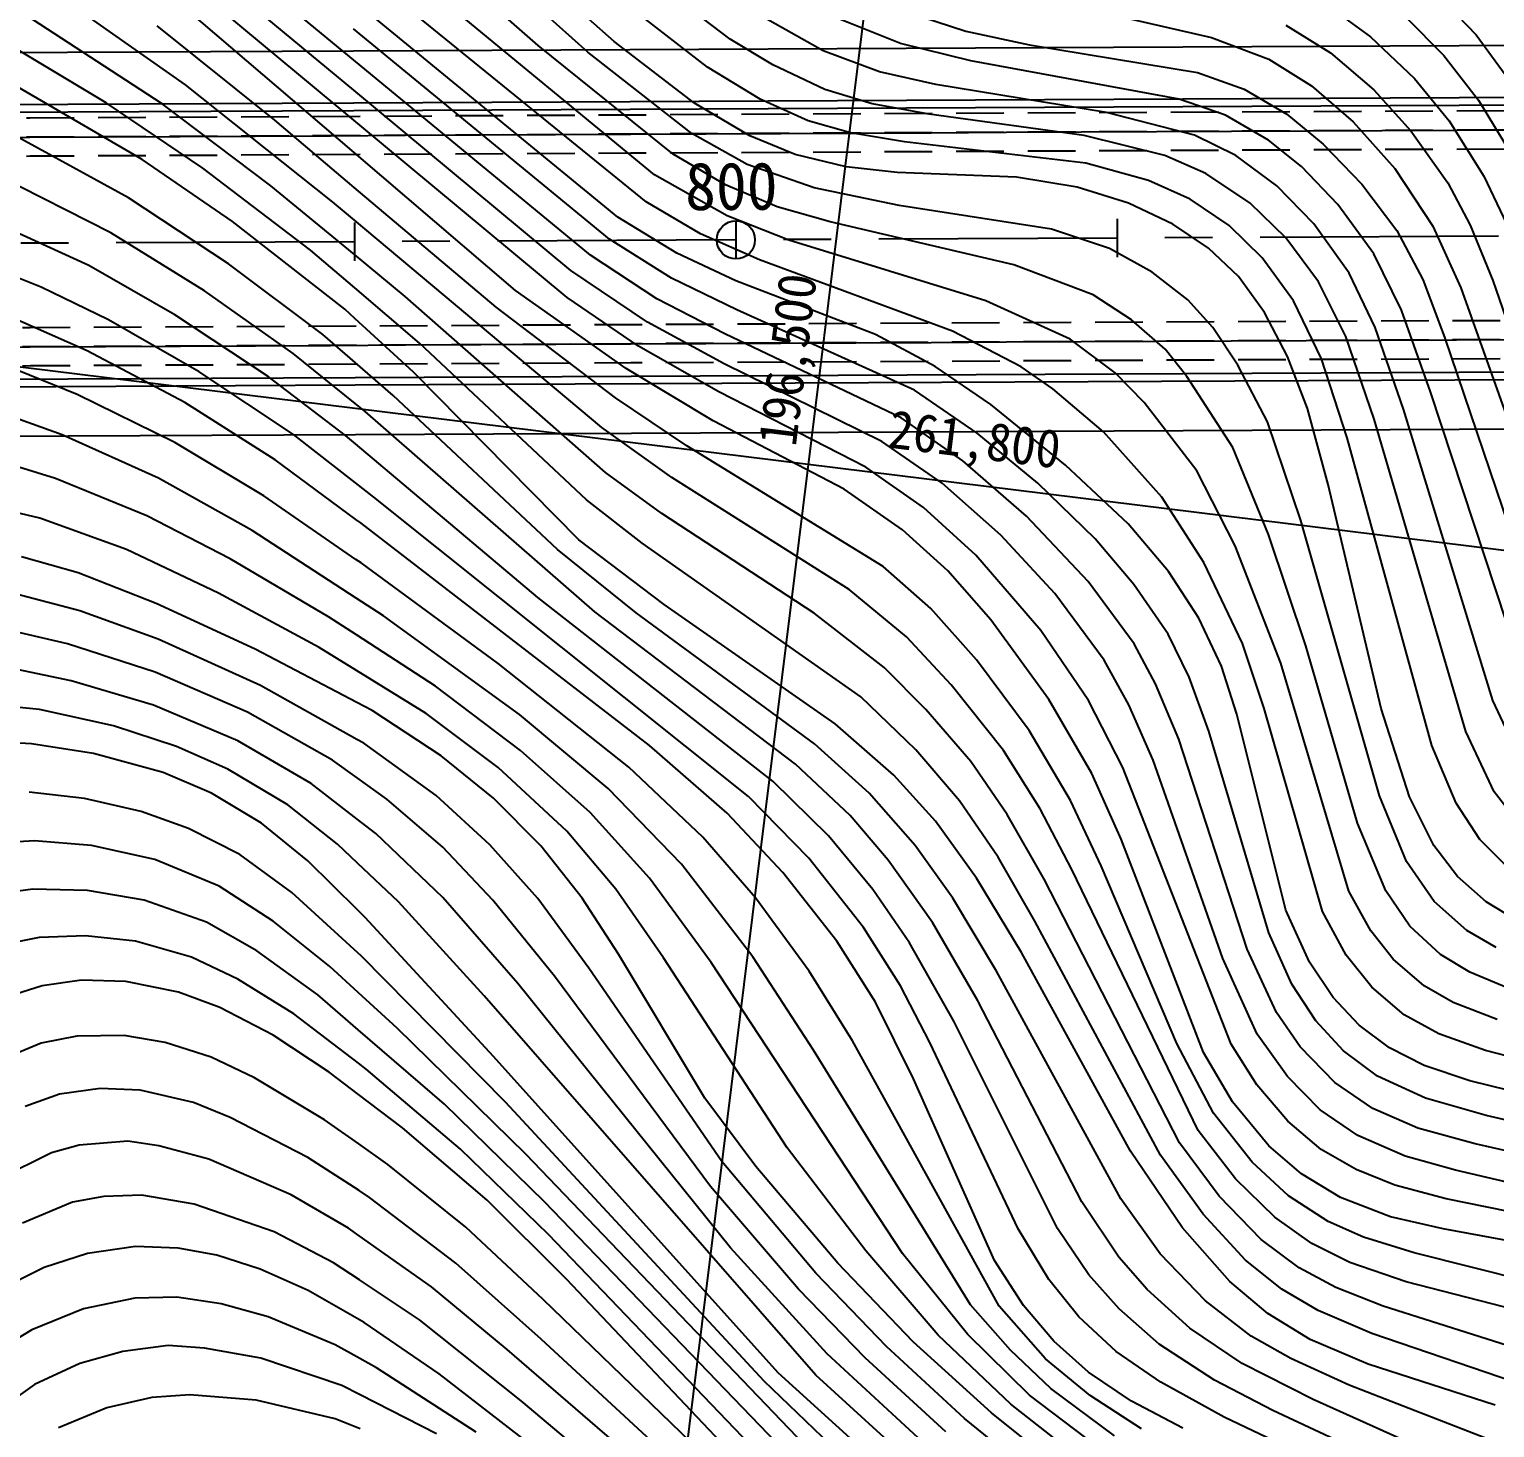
# Model space of a CAD drawing. Header units: millimetres. Extents: x 8678 to 9474, y 1103 to 1809.
# Drawn here: x 8827.5 to 8904.4, y 1412.1 to 1485.4 of the extents above; entities that cross this region are included whole.
import ezdxf
from ezdxf.enums import TextEntityAlignment as Align
from ezdxf.xclip import XClip

# ---------------------------------------------------------------- set-up
doc = ezdxf.new("R2010")
doc.units = ezdxf.units.MM
doc.header["$LTSCALE"] = 10
doc.header["$MEASUREMENT"] = 0
doc.header["$XCLIPFRAME"] = 2
doc.linetypes.add('CENTER', pattern=[2, 1.25, -0.25, 0.25, -0.25])
doc.linetypes.add('HIDDEN', pattern=[0.375, 0.25, -0.125])
doc.layers.add('TZ-BASE', color=253, linetype='Continuous')
doc.layers.add('TZ-CABL', color=4, linetype='Continuous')
doc.styles.add('HANA', font='GulimChe.ttf')
doc.linetypes.add('ZIGZAG', pattern='A,0.0001,-0.2,[131,ltypeshp.shx,S=0.2,R=0,X=-0.2,Y=0],-0.4,[131,ltypeshp.shx,S=0.2,R=180,X=0.2,Y=0],-0.2', length=0.8001)

# ---------------------------------------------------------------- blocks, each defined once
blk = doc.blocks.new('JD-CGHF56FJ')
at = {"layer": 'TZ-BASE'}
for p, q in [((82.983, -179.739), (126.91, 175.612)), ((92.235, 10.333, 241), (79.898, 21.349, 241)), ((93.615, 10.88, 240), (82.351, 20.91, 240)), ((89.625, 10.67, 242), (79.908, 19.233, 242)), ((79.953, 9.925, 247), (71.377, 16.997, 247)), ((79.961, 8.324, 248), (71.087, 15.687, 248)), ((71.14, 8.608, 252), (62.955, 14.362, 252)), ((95.727, 3.897, 243), (83.626, 13.863, 243)), ((99.709, 11.005, 238), (95.625, 14.119, 238)), ((69.913, 7.609, 253), (60.601, 13.674, 253)), ((79.968, 6.764, 249), (72.015, 13.377, 249)), ((115.718, 13.227, 234), (124.947, 11.099, 234)), ((136.62, 13.529, 230), (138.812, 11.228, 230)), ((79.977, 5.07, 250), (71.117, 12.64, 250)), ((93.817, 1.665, 245), (79.938, 13.06, 245)), ((95.294, 2.467, 244), (82.679, 12.725, 244)), ((98.505, 9.538, 239), (94.178, 12.896, 239)), ((109.007, 12.428, 235), (112.053, 11.432, 235)), ((131.163, 12.676, 232), (133.285, 11.134, 232)), ((66.976, 7.666, 254), (60.544, 11.532, 254)), ((75.82, 6.75, 251), (69.657, 11.709, 251)), ((93.38, 0.515, 246), (79.945, 11.551, 246)), ((104.582, 10.401, 237), (101.226, 12.282, 237)), ((108.629, 10.776, 236), (105.4, 12.067, 236)), ((128.833, 11.749, 233), (131.178, 10.294, 233)), ((135.132, 12.154, 231), (137.123, 10.15, 231)), ((315.441, 11.517), (79.951, 10.385)), ((315.441, 11.517), (79.951, 10.385)), ((97.831, 7.657, 240), (93.615, 10.88, 240)), ((101.944, 9.655, 238), (99.709, 11.005, 238)), ((112.313, 9.866, 236), (108.629, 10.776, 236)), ((112.053, 11.432, 235), (115.393, 10.701, 235)), ((124.947, 11.099, 234), (127.949, 9.951, 234)), ((133.285, 11.134, 232), (135.593, 8.943, 232)), ((138.812, 11.228, 230), (140.478, 8.962, 230)), ((79.951, 10.385), (-0.048, 10)), ((79.951, 10.385), (-0.048, 10)), ((96.71, 4.979, 242), (89.625, 10.67, 242)), ((97.698, 6.063, 241), (92.235, 10.333, 241)), ((107.528, 9.299, 237), (104.582, 10.401, 237)), ((115.393, 10.701, 235), (124.202, 9.255, 235)), ((131.178, 10.294, 233), (133.462, 8.341, 233)), ((137.123, 10.15, 231), (138.94, 7.809, 231)), ((92.373, -0.315, 247), (79.953, 9.925, 247)), ((101.276, 7.867, 239), (98.505, 9.538, 239)), ((104.667, 8.372, 238), (101.944, 9.655, 238)), ((110.481, 8.626, 237), (107.528, 9.299, 237)), ((123.248, 7.865, 236), (112.313, 9.866, 236)), ((124.202, 9.255, 235), (126.656, 8.393, 235)), ((127.949, 9.951, 234), (130.187, 8.566, 234)), ((68.865, 4.691, 255), (62.005, 8.705, 255)), ((78.854, 2.467, 252), (71.14, 8.608, 252)), ((79.964, 7.669), (298.412, 8.719)), ((119.435, 7.156, 237), (110.481, 8.626, 237)), ((130.187, 8.566, 234), (132.368, 6.674, 234)), ((135.593, 8.943, 232), (137.399, 6.717, 232)), ((91.342, -1.119, 248), (79.961, 8.324, 248)), ((79.966, 7.269), (298.414, 8.319)), ((103.785, 6.728, 239), (101.276, 7.867, 239)), ((107.151, 7.608, 238), (104.667, 8.372, 238)), ((125.676, 7.026, 236), (123.248, 7.865, 236)), ((126.656, 8.393, 235), (128.898, 7.076, 235)), ((133.462, 8.341, 233), (135.4, 6.204, 233)), ((138.94, 7.809, 231), (140.514, 5.226, 231)), ((-0.035, 7.285), (79.964, 7.669)), ((-0.033, 6.885), (79.966, 7.269)), ((72.046, 4.238, 254), (66.976, 7.666, 254)), ((75.622, 3.309, 253), (69.913, 7.609, 253)), ((100.734, 5.938, 240), (97.831, 7.657, 240)), ((110.141, 7.076, 238), (107.151, 7.608, 238)), ((118.259, 5.957, 238), (110.141, 7.076, 238)), ((124.047, 5.979, 237), (119.435, 7.156, 237)), ((127.934, 5.716, 236), (125.676, 7.026, 236)), ((128.898, 7.076, 235), (130.799, 5.503, 235)), ((79.985, 3.234, 251), (75.82, 6.75, 251)), ((91.16, -2.541, 249), (79.968, 6.764, 249)), ((106.005, 6.09, 239), (103.785, 6.728, 239)), ((132.368, 6.674, 234), (134.557, 4.215, 234)), ((135.4, 6.204, 233), (137.328, 3.467, 233)), ((137.399, 6.717, 232), (139.231, 3.813, 232)), ((68.156, 2.679, 256), (62.154, 5.976, 256)), ((100.593, 4.439, 241), (97.698, 6.063, 241)), ((103.114, 4.965, 240), (100.734, 5.938, 240)), ((108.85, 5.621, 239), (106.005, 6.09, 239)), ((118.35, 4.498, 239), (108.85, 5.621, 239)), ((122.493, 4.904, 238), (118.259, 5.957, 238)), ((126.214, 4.904, 237), (124.047, 5.979, 237)), ((129.657, 4.321, 236), (127.934, 5.716, 236)), ((130.799, 5.503, 235), (132.824, 3.404, 235)), ((73.61, 1.445, 255), (68.865, 4.691, 255)), ((88.448, -2.17, 250), (79.977, 5.07, 250)), ((99.462, 3.365, 242), (96.71, 4.979, 242)), ((105.791, 4.314, 240), (103.114, 4.965, 240)), ((124.65, 3.97, 238), (122.493, 4.904, 238)), ((128.361, 3.323, 237), (126.214, 4.904, 237)), ((67.223, 0.847, 257), (61.274, 3.85, 257)), ((77.688, -0.066, 254), (72.046, 4.238, 254)), ((99.538, 1.742, 243), (95.727, 3.897, 243)), ((104.107, 3.201, 241), (100.593, 4.439, 241)), ((108.464, 4.013, 240), (105.791, 4.314, 240)), ((114.711, 3.763, 240), (108.464, 4.013, 240)), ((121.631, 3.59, 239), (118.35, 4.498, 239)), ((126.971, 2.401, 238), (124.65, 3.97, 238)), ((131.575, 2.333, 236), (129.657, 4.321, 236)), ((134.557, 4.215, 234), (136.556, 1.201, 234)), ((80.002, -0.295, 253), (75.622, 3.309, 253)), ((87.438, -3.056, 251), (79.985, 3.234, 251)), ((102.169, 2.219, 242), (99.462, 3.365, 242)), ((108.571, 2.284, 241), (104.107, 3.201, 241)), ((117.892, 3.239, 240), (114.711, 3.763, 240)), ((120.583, 2.405, 240), (117.892, 3.239, 240)), ((123.817, 2.61, 239), (121.631, 3.59, 239)), ((130.313, 1.327, 237), (128.361, 3.323, 237)), ((132.824, 3.404, 235), (134.663, 0.976, 235)), ((137.328, 3.467, 233), (138.512, 1.255, 233)), ((139.231, 3.813, 232), (140.582, 0.946, 232)), ((73.398, -0.779, 256), (68.156, 2.679, 256)), ((79.994, 1.512, 252), (78.854, 2.467, 252)), ((98.148, 0.794, 244), (95.294, 2.467, 244)), ((122.914, 1.312, 240), (120.583, 2.405, 240)), ((125.868, 1.226, 239), (123.817, 2.61, 239)), ((128.837, 0.583, 238), (126.971, 2.401, 238)), ((133.446, -0.244, 236), (131.575, 2.333, 236)), ((-0.007, 1.54), (80.041, -8.355)), ((66.064, -0.866, 258), (60.674, 1.604, 258)), ((96.909, -0.224, 245), (93.817, 1.665, 245)), ((102.776, 0.472, 243), (99.538, 1.742, 243)), ((104.938, 1.425, 242), (102.169, 2.219, 242)), ((116.551, 1.045, 241), (108.571, 2.284, 241)), ((119.994, 1.577), (120.003, -0.423)), ((72.129, -2.189, 257), (67.223, 0.847, 257)), ((79.488, -3.153, 255), (73.61, 1.445, 255)), ((92.972, -9.356, 252), (79.994, 1.512, 252)), ((79.994, 1.385), (80.004, -0.615)), ((79.994, 1.385), (80.004, -0.615)), ((101.238, -0.568, 244), (98.148, 0.794, 244)), ((99.994, 1.481), (100.004, -0.519)), ((114.583, -0.827, 242), (104.938, 1.425, 242)), ((119.599, 0.02, 241), (116.551, 1.045, 241)), ((124.792, 0.049, 240), (122.914, 1.312, 240)), ((127.607, -0.455, 239), (125.868, 1.226, 239)), ((132.154, -1.267, 237), (130.313, 1.327, 237)), ((134.663, 0.976, 235), (136.03, -1.59, 235)), ((136.556, 1.201, 234), (138.022, -2.042, 234)), ((138.512, 1.255, 233), (139.695, -1.649, 233)), ((96.62, -1.533, 246), (93.38, 0.515, 246)), ((113.109, -2.713, 243), (102.776, 0.472, 243)), ((121.829, -1.211, 241), (119.599, 0.02, 241)), ((126.35, -1.446, 240), (124.792, 0.049, 240)), ((130.547, -1.728, 238), (128.837, 0.583, 238)), ((63.571, -2, 259), (59.754, -0.484, 259)), ((80.011, -2.043, 254), (77.688, -0.066, 254)), ((82.663, -2.484, 253), (80.002, -0.295, 253)), ((95.85, -2.605, 247), (92.373, -0.315, 247)), ((99.995, -1.667, 245), (96.909, -0.224, 245)), ((111.366, -4.316, 244), (101.238, -0.568, 244)), ((129.239, -2.717, 239), (127.607, -0.455, 239)), ((134.91, -3.214, 236), (133.446, -0.244, 236)), ((70.584, -3.458, 258), (66.064, -0.866, 258)), ((78.335, -4.486, 256), (73.398, -0.779, 256)), ((95.358, -3.836, 248), (91.342, -1.119, 248)), ((100.049, -3.184, 246), (96.62, -1.533, 246)), ((118.732, -2.411, 242), (114.583, -0.827, 242)), ((123.707, -2.67, 241), (121.829, -1.211, 241)), ((127.728, -3.326, 240), (126.35, -1.446, 240)), ((133.53, -4.12, 237), (132.154, -1.267, 237)), ((67.096, -3.713, 259), (63.571, -2, 259)), ((76.779, -5.475, 257), (72.129, -2.189, 257)), ((83.411, -4.938, 254), (80.011, -2.043, 254)), ((94.239, -6.261, 250), (88.448, -2.17, 250)), ((107.315, -4.483, 245), (99.995, -1.667, 245)), ((131.98, -4.587, 238), (130.547, -1.728, 238)), ((136.03, -1.59, 235), (137.158, -4.618, 235)), ((138.022, -2.042, 234), (144.457, -20.181, 234)), ((139.695, -1.649, 233), (144.372, -15.289, 233)), ((93.165, -11.721, 253), (82.663, -2.484, 253)), ((93.68, -7.8, 251), (87.438, -3.056, 251)), ((94.89, -5.089, 249), (91.16, -2.541, 249)), ((99.424, -4.45, 247), (95.85, -2.605, 247)), ((117.531, -4.736, 243), (113.109, -2.713, 243)), ((120.738, -3.722, 242), (118.732, -2.411, 242)), ((125.018, -4.111, 241), (123.707, -2.67, 241)), ((130.702, -5.756, 239), (129.239, -2.717, 239)), ((65.978, -5.338, 260), (62.038, -3.588, 260)), ((71.851, -6.433, 259), (67.096, -3.713, 259)), ((75.472, -6.686, 258), (70.584, -3.458, 258)), ((80.018, -3.64, 255), (79.488, -3.153, 255)), ((83.087, -6.455, 255), (80.018, -3.64, 255)), ((99.384, -6.016, 248), (95.358, -3.836, 248)), ((109.36, -7.409, 246), (100.049, -3.184, 246)), ((122.506, -5.248, 242), (120.738, -3.722, 242)), ((128.933, -5.632, 240), (127.728, -3.326, 240)), ((136.419, -7.483, 236), (134.91, -3.214, 236)), ((80.03, -5.953, 256), (78.335, -4.486, 256)), ((108.664, -8.852, 247), (99.424, -4.45, 247)), ((110.449, -6.164, 245), (107.315, -4.483, 245)), ((114.968, -6.187, 244), (111.366, -4.316, 244)), ((126.327, -6.091, 241), (125.018, -4.111, 241)), ((133.473, -8.928, 238), (131.98, -4.587, 238)), ((135.011, -8.404, 237), (133.53, -4.12, 237)), ((71.1, -8.051, 260), (65.978, -5.338, 260)), ((92.161, -13.151, 254), (83.411, -4.938, 254)), ((99.11, -7.489, 249), (94.89, -5.089, 249)), ((119.89, -6.493, 243), (117.531, -4.736, 243)), ((123.645, -6.679, 242), (122.506, -5.248, 242)), ((137.158, -4.618, 235), (143.115, -22.216, 235)), ((65.461, -7.621, 261), (61.662, -6.086, 261)), ((80.04, -8.108, 257), (76.779, -5.475, 257)), ((82.027, -7.682, 256), (80.03, -5.953, 256)), ((80.033, -6.731), (298.482, -5.681)), ((80.035, -7.131), (298.484, -6.081)), ((107.658, -10.1, 248), (99.384, -6.016, 248)), ((127.883, -9.06, 241), (126.327, -6.091, 241)), ((129.97, -8.362, 240), (128.933, -5.632, 240)), ((132.064, -9.905, 239), (130.702, -5.756, 239)), ((0.034, -7.115), (80.033, -6.731)), ((76.797, -9.725, 259), (71.851, -6.433, 259)), ((79.533, -9.775, 258), (75.472, -6.686, 258)), ((91.76, -15.245, 255), (83.087, -6.455, 255)), ((98.81, -9.016, 250), (94.239, -6.261, 250)), ((113.376, -8.157, 245), (110.449, -6.164, 245)), ((116.613, -7.34, 244), (114.968, -6.187, 244)), ((121.418, -8.055, 243), (119.89, -6.493, 243)), ((126.053, -10.401, 242), (123.645, -6.679, 242)), ((0.036, -7.515), (80.035, -7.131)), ((70.577, -10.147, 261), (65.461, -7.621, 261)), ((90.649, -15.752, 256), (82.027, -7.682, 256)), ((106.807, -11.446, 249), (99.11, -7.489, 249)), ((112.66, -9.651, 246), (109.36, -7.409, 246)), ((119.282, -9.596, 244), (116.613, -7.34, 244)), ((141.701, -23.515, 236), (136.419, -7.483, 236)), ((75.847, -11.062, 260), (71.1, -8.051, 260)), ((80.555, -8.524, 257), (80.04, -8.108, 257)), ((80.041, -8.355), (512.524, -61.817)), ((97.437, -10.314, 251), (93.68, -7.8, 251)), ((117.291, -11.329, 245), (113.376, -8.157, 245)), ((124.17, -11.636, 243), (121.418, -8.055, 243)), ((131.055, -12.345, 240), (129.97, -8.362, 240)), ((139.686, -23.676, 237), (135.011, -8.404, 237)), ((64.676, -9.746, 262), (61.299, -8.546, 262)), ((80.048, -9.731), (298.496, -8.681)), ((80.048, -9.731), (298.496, -8.681)), ((92.601, -19.023, 257), (80.555, -8.524, 257)), ((105.679, -12.595, 250), (98.81, -9.016, 250)), ((111.907, -11.106, 247), (108.664, -8.852, 247)), ((129.632, -14.241, 241), (127.883, -9.06, 241)), ((138.283, -25.311, 238), (133.473, -8.928, 238)), ((0.049, -10.115), (80.048, -9.731)), ((0.049, -10.115), (80.048, -9.731)), ((69.73, -12.02, 262), (64.676, -9.746, 262)), ((80.06, -12.266, 259), (76.797, -9.725, 259)), ((80.05, -10.211, 258), (79.533, -9.775, 258)), ((96.642, -11.991, 252), (92.972, -9.356, 252)), ((115.842, -12.287, 246), (112.66, -9.651, 246)), ((122.345, -13.008, 244), (119.282, -9.596, 244)), ((136.494, -26.047, 239), (132.064, -9.905, 239)), ((75.241, -12.946, 261), (70.577, -10.147, 261)), ((89.618, -18.272, 258), (80.05, -10.211, 258)), ((107.729, -16.643, 251), (97.437, -10.314, 251)), ((110.815, -12.288, 248), (107.658, -10.1, 248)), ((127.936, -14.977, 242), (126.053, -10.401, 242)), ((64.328, -12.029, 263), (60.767, -10.942, 263)), ((80.069, -14.182, 260), (75.847, -11.062, 260)), ((109.836, -13.562, 249), (106.807, -11.446, 249)), ((115.247, -14.004, 247), (111.907, -11.106, 247)), ((120.567, -14.418, 245), (117.291, -11.329, 245)), ((69.11, -14.002, 263), (64.328, -12.029, 263)), ((74.634, -14.766, 262), (69.73, -12.02, 262)), ((81.018, -13.012, 259), (80.06, -12.266, 259)), ((96.116, -13.87, 253), (93.165, -11.721, 253)), ((105.939, -17.865, 252), (96.642, -11.991, 252)), ((113.902, -15.015, 248), (110.815, -12.288, 248)), ((118.847, -15.197, 246), (115.842, -12.287, 246)), ((126.175, -15.559, 243), (124.17, -11.636, 243)), ((80.079, -16.275, 261), (75.241, -12.946, 261)), ((100.669, -28.722, 259), (81.018, -13.012, 259)), ((108.746, -14.727, 250), (105.679, -12.595, 250)), ((124.543, -16.448, 244), (122.345, -13.008, 244)), ((133.837, -24.091, 240), (131.055, -12.345, 240)), ((63.5, -14.111, 264), (60.129, -13.321, 264)), ((95.085, -15.425, 254), (92.161, -13.151, 254)), ((112.589, -16.048, 249), (109.836, -13.562, 249)), ((68.037, -15.767, 264), (63.5, -14.111, 264)), ((73.477, -16.252, 263), (69.11, -14.002, 263)), ((80.343, -14.385, 260), (80.069, -14.182, 260)), ((95.462, -26.035, 260), (80.343, -14.385, 260)), ((104.113, -19.093, 253), (96.116, -13.87, 253)), ((118.475, -17.434, 247), (115.247, -14.004, 247)), ((122.683, -16.915, 245), (120.567, -14.418, 245)), ((133.752, -28.676, 241), (129.632, -14.241, 241)), ((80.089, -18.312, 262), (74.634, -14.766, 262)), ((96.242, -18.637, 255), (91.76, -15.245, 255)), ((111.118, -16.882, 250), (108.746, -14.727, 250)), ((116.721, -18.07, 248), (113.902, -15.015, 248)), ((120.877, -17.598, 246), (118.847, -15.197, 246)), ((129.892, -20.812, 242), (127.936, -14.977, 242)), ((72.876, -18.047, 264), (68.037, -15.767, 264)), ((94.767, -19.087, 256), (90.649, -15.752, 256)), ((106.556, -23.484, 254), (95.085, -15.425, 254)), ((115.987, -20.01, 249), (112.589, -16.048, 249)), ((128.573, -21.729, 243), (126.175, -15.559, 243)), ((65.516, -16.985, 265), (62.543, -16.144, 265)), ((78.642, -19.285, 263), (73.477, -16.252, 263)), ((80.343, -16.457, 261), (80.079, -16.275, 261)), ((87.528, -21.736, 261), (80.343, -16.457, 261)), ((110.231, -18.857, 251), (107.729, -16.643, 251)), ((113.374, -19.445, 250), (111.118, -16.882, 250)), ((126.571, -20.685, 244), (124.543, -16.448, 244)), ((69.608, -18.583, 265), (65.516, -16.985, 265)), ((120.889, -20.707, 247), (118.475, -17.434, 247)), ((122.661, -20.193, 246), (120.877, -17.598, 246)), ((124.273, -19.365, 245), (122.683, -16.915, 245)), ((65.59, -18.976, 266), (62.215, -18.091, 266)), ((78.143, -20.9, 264), (72.876, -18.047, 264)), ((81.515, -19.238, 262), (80.089, -18.312, 262)), ((101.949, -27.928, 258), (89.618, -18.272, 258)), ((108.945, -20.346, 252), (105.939, -17.865, 252)), ((119.319, -21.566, 248), (116.721, -18.07, 248)), ((69.704, -20.465, 266), (65.59, -18.976, 266)), ((74.789, -20.978, 265), (69.608, -18.583, 265)), ((103.12, -27.017, 257), (92.601, -19.023, 257)), ((104.12, -25.952, 256), (94.767, -19.087, 256)), ((105.212, -24.896, 255), (96.242, -18.637, 255)), ((107.773, -21.942, 253), (104.113, -19.093, 253)), ((112.624, -21.554, 251), (110.231, -18.857, 251)), ((80.098, -20.232, 263), (78.642, -19.285, 263)), ((88.66, -24.411, 262), (81.515, -19.238, 262)), ((116.416, -23.618, 250), (113.374, -19.445, 250)), ((125.462, -21.877, 245), (124.273, -19.365, 245)), ((64.959, -20.701, 267), (62.175, -20.06, 267)), ((69.548, -22.199, 267), (64.959, -20.701, 267)), ((75.078, -22.894, 266), (69.704, -20.465, 266)), ((84.242, -22.927, 263), (80.098, -20.232, 263)), ((111.296, -22.851, 252), (108.945, -20.346, 252)), ((118.498, -23.678, 249), (115.987, -20.01, 249)), ((122.011, -22.798, 247), (120.889, -20.707, 247)), ((123.764, -22.449, 246), (122.661, -20.193, 246)), ((127.704, -24.091, 244), (126.571, -20.685, 244)), ((80.115, -23.784, 265), (74.789, -20.978, 265)), ((80.107, -22.111, 264), (78.143, -20.9, 264)), ((132.599, -30.119, 242), (129.892, -20.812, 242)), ((65.139, -22.64, 268), (62.313, -22.045, 268)), ((74.394, -24.297, 267), (69.548, -22.199, 267)), ((83.76, -24.361, 264), (80.107, -22.111, 264)), ((94.387, -27.184, 261), (87.528, -21.736, 261)), ((109.967, -24.148, 253), (107.773, -21.942, 253)), ((115.379, -25.245, 251), (112.624, -21.554, 251)), ((120.612, -23.903, 248), (119.319, -21.566, 248)), ((126.267, -24.402, 245), (125.462, -21.877, 245)), ((132.15, -33.676, 243), (128.573, -21.729, 243)), ((69.463, -23.931, 268), (65.139, -22.64, 268)), ((80.125, -25.716, 266), (75.078, -22.894, 266)), ((88.708, -26.296, 263), (84.242, -22.927, 263)), ((114.028, -26.3, 252), (111.296, -22.851, 252)), ((123.228, -25.714, 247), (122.011, -22.798, 247)), ((124.806, -25.289, 246), (123.764, -22.449, 246)), ((80.921, -24.209, 265), (80.115, -23.784, 265)), ((109.436, -26.262, 254), (106.556, -23.484, 254)), ((118.67, -27.504, 250), (116.416, -23.618, 250)), ((120.3, -27.201, 249), (118.498, -23.678, 249)), ((141.195, -26.876, 237), (139.686, -23.676, 237)), ((63.481, -24.159, 269), (60.337, -23.823, 269)), ((67.355, -24.999, 269), (63.481, -24.159, 269)), ((73.878, -25.786, 268), (69.463, -23.931, 268)), ((78.841, -26.809, 267), (74.394, -24.297, 267)), ((84.54, -26.575, 265), (80.921, -24.209, 265)), ((87.527, -27.186, 264), (83.76, -24.361, 264)), ((93.304, -28.301, 262), (88.66, -24.411, 262)), ((112.316, -26.883, 253), (109.967, -24.148, 253)), ((121.884, -26.815, 248), (120.612, -23.903, 248)), ((128.842, -34.674, 245), (126.267, -24.402, 245)), ((130.76, -34.74, 244), (127.704, -24.091, 244)), ((135.332, -28.734, 240), (133.837, -24.091, 240)), ((70.672, -26.086, 269), (67.355, -24.999, 269)), ((108.282, -27.591, 255), (105.212, -24.896, 255)), ((117.544, -28.915, 251), (115.379, -25.245, 251)), ((127.956, -35.87, 246), (124.806, -25.289, 246)), ((139.771, -28.464, 238), (138.283, -25.311, 238)), ((63.067, -25.955, 270), (60.285, -25.803, 270)), ((66.321, -26.456, 270), (63.067, -25.955, 270)), ((73.358, -27.277, 269), (70.672, -26.086, 269)), ((77.723, -28.029, 268), (73.878, -25.786, 268)), ((80.488, -25.919, 266), (80.125, -25.716, 266)), ((84.275, -28.669, 266), (80.488, -25.919, 266)), ((99.54, -29.595, 260), (95.462, -26.035, 260)), ((106.989, -28.531, 256), (104.12, -25.952, 256)), ((126.816, -36.714, 247), (123.228, -25.714, 247)), ((137.768, -29.057, 239), (136.494, -26.047, 239)), ((69.961, -27.462, 270), (66.321, -26.456, 270)), ((80.134, -27.738, 267), (78.841, -26.809, 267)), ((87.289, -28.793, 265), (84.54, -26.575, 265)), ((92.354, -29.556, 263), (88.708, -26.296, 263)), ((111.735, -28.943, 254), (109.436, -26.262, 254)), ((114.235, -29.65, 253), (112.316, -26.883, 253)), ((115.964, -29.364, 252), (114.028, -26.3, 252)), ((125.541, -37.205, 248), (121.884, -26.815, 248)), ((72.508, -28.547, 270), (69.961, -27.462, 270)), ((76.497, -29.159, 269), (73.358, -27.277, 269)), ((91.139, -30.535, 264), (87.527, -27.186, 264)), ((98.268, -30.845, 261), (94.387, -27.184, 261)), ((105.988, -29.716, 257), (103.12, -27.017, 257)), ((110.469, -30.01, 255), (108.282, -27.591, 255)), ((120.207, -30.953, 250), (118.67, -27.504, 250)), ((125.966, -41.712, 249), (120.3, -27.201, 249)), ((80.145, -29.901, 268), (77.723, -28.029, 268)), ((81.691, -28.857, 267), (80.134, -27.738, 267)), ((97.157, -32.27, 262), (93.304, -28.301, 262)), ((104.862, -30.774, 258), (101.949, -27.928, 258)), ((65.848, -28.816, 271), (62.941, -28.488, 271)), ((68.82, -29.505, 271), (65.848, -28.816, 271)), ((75.126, -30.118, 270), (72.508, -28.547, 270)), ((79.111, -31.22, 269), (76.497, -29.159, 269)), ((84.627, -31.375, 267), (81.691, -28.857, 267)), ((87.097, -31.241, 266), (84.275, -28.669, 266)), ((89.775, -31.294, 265), (87.289, -28.793, 265)), ((103.829, -31.94, 259), (100.669, -28.722, 259)), ((109.396, -31.281, 256), (106.989, -28.531, 256)), ((113.75, -31.89, 254), (111.735, -28.943, 254)), ((119.155, -32.345, 251), (117.544, -28.915, 251)), ((135.169, -32.118, 241), (133.752, -28.676, 241)), ((136.597, -31.277, 240), (135.332, -28.734, 240)), ((139.02, -30.973, 239), (137.768, -29.057, 239)), ((141.099, -30.179, 238), (139.771, -28.464, 238)), ((71.29, -30.389, 271), (68.82, -29.505, 271)), ((81.118, -30.654, 268), (80.145, -29.901, 268)), ((95.469, -33.002, 263), (92.354, -29.556, 263)), ((102.465, -32.7, 260), (99.54, -29.595, 260)), ((107.982, -32.046, 257), (105.988, -29.716, 257)), ((116.174, -33.044, 253), (114.235, -29.65, 253)), ((117.612, -32.551, 252), (115.964, -29.364, 252)), ((73.981, -31.756, 271), (71.29, -30.389, 271)), ((77.555, -32.086, 270), (75.126, -30.118, 270)), ((84.636, -34.019, 268), (81.118, -30.654, 268)), ((93.697, -33.569, 264), (91.139, -30.535, 264)), ((112.618, -32.989, 255), (110.469, -30.01, 255)), ((134.085, -33.665, 242), (132.599, -30.119, 242)), ((63.213, -31.033, 272), (60.293, -31.213, 272)), ((66.213, -31.285, 272), (63.213, -31.033, 272)), ((69.526, -32.026, 272), (66.213, -31.285, 272)), ((80.156, -32.209, 269), (79.111, -31.22, 269)), ((87.261, -34.143, 267), (84.627, -31.375, 267)), ((89.616, -34.072, 266), (87.097, -31.241, 266)), ((91.943, -34.041, 265), (89.775, -31.294, 265)), ((101.025, -34.033, 261), (98.268, -30.845, 261)), ((107.181, -33.586, 258), (104.862, -30.774, 258)), ((111.382, -34.054, 256), (109.396, -31.281, 256)), ((124.514, -42.141, 250), (120.207, -30.953, 250)), ((137.842, -32.914, 240), (136.597, -31.277, 240)), ((140.41, -32.376, 239), (139.02, -30.973, 239)), ((72.902, -33.41, 272), (69.526, -32.026, 272)), ((76.721, -33.75, 271), (73.981, -31.756, 271)), ((80.168, -34.672, 270), (77.555, -32.086, 270)), ((82.308, -34.245, 269), (80.156, -32.209, 269)), ((100.894, -37.125, 262), (97.157, -32.27, 262)), ((106.688, -35.578, 259), (103.829, -31.94, 259)), ((110.311, -35.323, 257), (107.982, -32.046, 257)), ((115.672, -35.261, 254), (113.75, -31.89, 254)), ((136.612, -34.219, 241), (135.169, -32.118, 241)), ((98.7, -37.416, 263), (95.469, -33.002, 263)), ((105.297, -36.304, 260), (102.465, -32.7, 260)), ((114.983, -36.899, 255), (112.618, -32.989, 255)), ((124.251, -46.223, 252), (117.612, -32.551, 252)), ((123.127, -41.677, 251), (119.155, -32.345, 251)), ((139.341, -34.233, 240), (137.842, -32.914, 240)), ((63.136, -33.572, 273), (60.592, -33.91, 273)), ((66.008, -33.649, 273), (63.136, -33.572, 273)), ((68.966, -34.153, 273), (66.008, -33.649, 273)), ((75.743, -35.247, 272), (72.902, -33.41, 272)), ((80.178, -36.907, 271), (76.721, -33.75, 271)), ((96.203, -37.172, 264), (93.697, -33.569, 264)), ((109.104, -36.384, 258), (107.181, -33.586, 258)), ((123.26, -46.874, 253), (116.174, -33.044, 253)), ((133.297, -35.767, 243), (132.15, -33.676, 243)), ((135.344, -35.514, 242), (134.085, -33.665, 242)), ((72.244, -35.309, 273), (68.966, -34.153, 273)), ((86.795, -39.171, 269), (82.308, -34.245, 269)), ((88.57, -38.518, 268), (84.636, -34.019, 268)), ((90.487, -38.133, 267), (87.261, -34.143, 267)), ((92.294, -37.713, 266), (89.616, -34.072, 266)), ((93.851, -36.975, 265), (91.943, -34.041, 265)), ((103.842, -37.871, 261), (101.025, -34.033, 261)), ((113.673, -37.87, 256), (111.382, -34.054, 256)), ((138.324, -35.742, 241), (136.612, -34.219, 241)), ((140.907, -35.178, 240), (139.341, -34.233, 240)), ((74.873, -36.816, 273), (72.244, -35.309, 273)), ((78.702, -37.632, 272), (75.743, -35.247, 272)), ((80.564, -35.065, 270), (80.168, -34.672, 270)), ((87.297, -42.35, 270), (80.564, -35.065, 270)), ((112.687, -39.426, 257), (110.311, -35.323, 257)), ((122.269, -47.525, 254), (115.672, -35.261, 254)), ((130.073, -37.404, 245), (128.842, -34.674, 245)), ((131.996, -37.039, 244), (130.76, -34.74, 244)), ((63.463, -36.109, 274), (60.961, -36.619, 274)), ((65.894, -36.018, 274), (63.463, -36.109, 274)), ((68.514, -36.303, 274), (65.894, -36.018, 274)), ((108.629, -38.644, 259), (106.688, -35.578, 259)), ((129.158, -38.562, 246), (127.956, -35.87, 246)), ((134.475, -37.253, 243), (133.297, -35.767, 243)), ((136.955, -37.004, 242), (135.344, -35.514, 242)), ((139.869, -36.628, 241), (138.324, -35.742, 241)), ((71.453, -37.133, 274), (68.514, -36.303, 274)), ((78.07, -39.123, 273), (74.873, -36.816, 273)), ((107.329, -39.497, 260), (105.297, -36.304, 260)), ((111.427, -40.503, 258), (109.104, -36.384, 258)), ((128.355, -40.047, 247), (126.816, -36.714, 247)), ((73.888, -38.297, 274), (71.453, -37.133, 274)), ((80.188, -38.993, 272), (78.702, -37.632, 272)), ((80.349, -37.063, 271), (80.178, -36.907, 271)), ((87.918, -44.738, 271), (80.349, -37.063, 271)), ((98.379, -44.533, 265), (93.851, -36.975, 265)), ((102.698, -47.139, 264), (96.203, -37.172, 264)), ((108.742, -52.674, 263), (98.7, -37.416, 263)), ((104.077, -42.012, 262), (100.894, -37.125, 262)), ((120.696, -47.319, 255), (114.983, -36.899, 255)), ((127.338, -41.179, 248), (125.541, -37.205, 248)), ((131.313, -39.261, 245), (130.073, -37.404, 245)), ((133.342, -38.713, 244), (131.996, -37.039, 244)), ((136.09, -38.647, 243), (134.475, -37.253, 243)), ((138.483, -37.933, 242), (136.955, -37.004, 242)), ((65.691, -38.353, 275), (63.618, -38.647, 275)), ((68.016, -38.409, 275), (65.691, -38.353, 275)), ((70.777, -38.971, 275), (68.016, -38.409, 275)), ((76.827, -40.12, 274), (73.888, -38.297, 274)), ((98.662, -49.173, 267), (90.487, -38.133, 267)), ((99.265, -47.849, 266), (92.294, -37.713, 266)), ((106.118, -41.535, 261), (103.842, -37.871, 261)), ((120.18, -49.808, 256), (113.673, -37.87, 256)), ((140.531, -38.787, 242), (138.483, -37.933, 242)), ((63.618, -38.647, 275), (61.582, -39.288, 275)), ((72.947, -39.776, 275), (70.777, -38.971, 275)), ((80.198, -40.953, 273), (78.07, -39.123, 273)), ((82.234, -40.867, 272), (80.188, -38.993, 272)), ((104.201, -59.072, 269), (86.795, -39.171, 269)), ((99.722, -52.392, 268), (88.57, -38.518, 268)), ((110.178, -41.623, 259), (108.629, -38.644, 259)), ((130.421, -40.485, 246), (129.158, -38.562, 246)), ((135.051, -40.158, 244), (133.342, -38.713, 244)), ((137.612, -39.516, 243), (136.09, -38.647, 243)), ((75.74, -41.233, 275), (72.947, -39.776, 275)), ((109.322, -43.515, 260), (107.329, -39.497, 260)), ((118.138, -49.978, 257), (112.687, -39.426, 257)), ((132.679, -40.707, 245), (131.313, -39.261, 245)), ((139.918, -40.414, 243), (137.612, -39.516, 243)), ((80.206, -42.699, 274), (76.827, -40.12, 274)), ((116.86, -51.372, 258), (111.427, -40.503, 258)), ((129.599, -41.852, 247), (128.355, -40.047, 247)), ((131.872, -42.05, 246), (130.421, -40.485, 246)), ((134.276, -41.897, 245), (132.679, -40.707, 245)), ((136.869, -41.158, 244), (135.051, -40.158, 244)), ((65.434, -41.286, 276), (63.574, -41.644, 276)), ((67.916, -41.247, 276), (65.434, -41.286, 276)), ((70.064, -41.62, 276), (67.916, -41.247, 276)), ((78.666, -43.164, 275), (75.74, -41.233, 275)), ((84.722, -44.845, 273), (80.198, -40.953, 273)), ((88.994, -47.464, 272), (82.234, -40.867, 272)), ((128.92, -43.404, 248), (127.338, -41.179, 248)), ((139.305, -42.041, 244), (136.869, -41.158, 244)), ((63.574, -41.644, 276), (61.253, -42.609, 276)), ((72.486, -42.38, 276), (70.064, -41.62, 276)), ((112.309, -55.375, 262), (104.077, -42.012, 262)), ((113.808, -55.452, 261), (106.118, -41.535, 261)), ((114.803, -51.383, 259), (110.178, -41.623, 259)), ((125.055, -45.316, 251), (123.127, -41.677, 251)), ((126.043, -44.722, 250), (124.514, -42.141, 250)), ((127.319, -43.844, 249), (125.966, -41.712, 249)), ((131.414, -43.719, 247), (129.599, -41.852, 247)), ((133.653, -43.374, 246), (131.872, -42.05, 246)), ((136.092, -42.816, 245), (134.276, -41.897, 245)), ((143.023, -43.002, 244), (139.305, -42.041, 244)), ((74.753, -43.477, 276), (72.486, -42.38, 276)), ((80.615, -43.011, 274), (80.206, -42.699, 274)), ((85.565, -47.21, 274), (80.615, -43.011, 274)), ((102.212, -58.947, 270), (87.297, -42.35, 270)), ((138.483, -43.625, 245), (136.092, -42.816, 245)), ((78.432, -45.664, 276), (74.753, -43.477, 276)), ((80.214, -44.342, 275), (78.666, -43.164, 275)), ((113.566, -53.058, 260), (109.322, -43.515, 260)), ((130.648, -45.148, 248), (128.92, -43.404, 248)), ((133.41, -45.082, 247), (131.414, -43.719, 247)), ((136.159, -44.538, 246), (133.653, -43.374, 246)), ((142.219, -44.539, 245), (138.483, -43.625, 245)), ((64.531, -44.319, 277), (62.723, -44.977, 277)), ((66.661, -44.021, 277), (64.531, -44.319, 277)), ((68.767, -44.11, 277), (66.661, -44.021, 277)), ((71.557, -44.766, 277), (68.767, -44.11, 277)), ((82.52, -46.098, 275), (80.214, -44.342, 275)), ((101.038, -48.115, 265), (98.379, -44.533, 265)), ((128.939, -45.735, 249), (127.319, -43.844, 249)), ((139.345, -45.447, 246), (136.159, -44.538, 246)), ((73.479, -45.556, 277), (71.557, -44.766, 277)), ((89.963, -49.981, 273), (84.722, -44.845, 273)), ((101.489, -59.38, 271), (87.918, -44.738, 271)), ((127.081, -47.891, 251), (125.055, -45.316, 251)), ((127.954, -47.032, 250), (126.043, -44.722, 250)), ((132.609, -46.489, 248), (130.648, -45.148, 248)), ((135.761, -46.103, 247), (133.41, -45.082, 247)), ((77.558, -47.649, 277), (73.479, -45.556, 277)), ((80.227, -46.935, 276), (78.432, -45.664, 276)), ((86.965, -49.89, 275), (82.52, -46.098, 275)), ((130.701, -47.223, 249), (128.939, -45.735, 249)), ((138.761, -46.922, 247), (135.761, -46.103, 247)), ((152.733, -48.544, 246), (139.345, -45.447, 246)), ((68.115, -46.799, 278), (65.556, -47.009, 278)), ((69.744, -47.039, 278), (68.115, -46.799, 278)), ((125.342, -49.683, 253), (123.26, -46.874, 253)), ((126.203, -48.773, 252), (124.251, -46.223, 252)), ((135.093, -47.578, 248), (132.609, -46.489, 248)), ((64.114, -47.406, 278), (61.347, -48.772, 278)), ((65.556, -47.009, 278), (64.114, -47.406, 278)), ((72.365, -47.741, 278), (69.744, -47.039, 278)), ((81.752, -48.015, 276), (80.227, -46.935, 276)), ((90.18, -51.679, 274), (85.565, -47.21, 274)), ((104.975, -64.144, 272), (88.994, -47.464, 272)), ((106.809, -52.539, 264), (102.698, -47.139, 264)), ((123.422, -51.336, 255), (120.696, -47.319, 255)), ((124.497, -50.622, 254), (122.269, -47.525, 254)), ((129.654, -48.506, 250), (127.954, -47.032, 250)), ((132.524, -48.274, 249), (130.701, -47.223, 249)), ((137.733, -48.304, 248), (135.093, -47.578, 248)), ((151.497, -49.861, 247), (138.761, -46.922, 247)), ((76.683, -49.61, 278), (72.365, -47.741, 278)), ((80.238, -49.383, 277), (77.558, -47.649, 277)), ((85.832, -51.297, 276), (81.752, -48.015, 276)), ((104.201, -53.711, 266), (99.265, -47.849, 266)), ((105.355, -53.194, 265), (101.038, -48.115, 265)), ((128.988, -49.652, 251), (127.081, -47.891, 251)), ((134.559, -49.098, 249), (132.524, -48.274, 249)), ((151.252, -51.514, 248), (137.733, -48.304, 248)), ((103.282, -54.55, 267), (98.662, -49.173, 267)), ((128.255, -50.783, 252), (126.203, -48.773, 252)), ((131.71, -49.749, 250), (129.654, -48.506, 250)), ((137.242, -49.809, 249), (134.559, -49.098, 249)), ((66.857, -49.692, 279), (65.211, -49.984, 279)), ((68.855, -49.623, 279), (66.857, -49.692, 279)), ((71.6, -50.088, 279), (68.855, -49.623, 279)), ((79.686, -51.354, 278), (76.683, -49.61, 278)), ((80.789, -49.74, 277), (80.238, -49.383, 277)), ((85.318, -53.195, 277), (80.789, -49.74, 277)), ((91.114, -54.02, 275), (86.965, -49.89, 275)), ((122.257, -52.707, 256), (120.18, -49.808, 256)), ((127.548, -51.95, 253), (125.342, -49.683, 253)), ((131.062, -51.002, 251), (128.988, -49.652, 251)), ((134.33, -50.758, 250), (131.71, -49.749, 250)), ((146.063, -51.62, 249), (137.242, -49.809, 249)), ((65.211, -49.984, 279), (62.583, -51.095, 279)), ((75.791, -51.542, 279), (71.6, -50.088, 279)), ((104.578, -65.141, 273), (89.963, -49.981, 273)), ((120.088, -52.877, 257), (118.138, -49.978, 257)), ((126.728, -53.027, 254), (124.497, -50.622, 254)), ((80.25, -51.752, 278), (79.686, -51.354, 278)), ((89.899, -55.09, 276), (85.832, -51.297, 276)), ((116.419, -54.038, 259), (114.803, -51.383, 259)), ((118.512, -53.806, 258), (116.86, -51.372, 258)), ((125.897, -54.158, 255), (123.422, -51.336, 255)), ((130.203, -52.16, 252), (128.255, -50.783, 252)), ((132.919, -51.825, 251), (131.062, -51.002, 251)), ((137.085, -51.396, 250), (134.33, -50.758, 250)), ((145.508, -52.948, 250), (137.085, -51.396, 250)), ((78.906, -53.168, 279), (75.791, -51.542, 279)), ((84.04, -54.429, 278), (80.25, -51.752, 278)), ((102.69, -64.736, 274), (90.18, -51.679, 274)), ((129.53, -53.43, 253), (127.548, -51.95, 253)), ((132.195, -53.154, 252), (130.203, -52.16, 252)), ((135.574, -52.654, 251), (132.919, -51.825, 251)), ((66.007, -52.681, 280), (63.732, -53.416, 280)), ((68.511, -52.322, 280), (66.007, -52.681, 280)), ((70.763, -52.4, 280), (68.511, -52.322, 280)), ((72.781, -52.772, 280), (70.763, -52.4, 280)), ((75.063, -53.497, 280), (72.781, -52.772, 280)), ((104.791, -57.937, 268), (99.722, -52.392, 268)), ((110.614, -56.96, 264), (106.809, -52.539, 264)), ((112.14, -56.916, 263), (108.742, -52.674, 263)), ((121.567, -54.562, 257), (120.088, -52.877, 257)), ((124.632, -55.171, 256), (122.257, -52.707, 256)), ((147.005, -55.51, 251), (135.574, -52.654, 251)), ((63.732, -53.416, 280), (61.207, -54.684, 280)), ((77.578, -54.62, 280), (75.063, -53.497, 280)), ((80.261, -54.07, 279), (78.906, -53.168, 279)), ((89.788, -57.178, 277), (85.318, -53.195, 277)), ((107.903, -57.567, 266), (104.201, -53.711, 266)), ((109.295, -57.308, 265), (105.355, -53.194, 265)), ((115.079, -55.415, 260), (113.566, -53.058, 260)), ((128.636, -54.558, 254), (126.728, -53.027, 254)), ((131.461, -54.469, 253), (129.53, -53.43, 253)), ((135.154, -54.171, 252), (132.195, -53.154, 252)), ((83.404, -56.163, 279), (80.261, -54.07, 279)), ((88.009, -57.714, 278), (84.04, -54.429, 278)), ((102.702, -66.257, 275), (91.114, -54.02, 275)), ((106.777, -58.162, 267), (103.282, -54.55, 267)), ((117.99, -56.007, 259), (116.419, -54.038, 259)), ((120.096, -55.59, 258), (118.512, -53.806, 258)), ((127.889, -55.835, 255), (125.897, -54.158, 255)), ((130.533, -55.675, 254), (128.636, -54.558, 254)), ((133.951, -55.448, 253), (131.461, -54.469, 253)), ((143.604, -56.345, 252), (135.154, -54.171, 252)), ((68.481, -55.028, 281), (65.791, -55.577, 281)), ((70.687, -54.981, 281), (68.481, -55.028, 281)), ((73.005, -55.323, 281), (70.687, -54.981, 281)), ((75.48, -56.008, 281), (73.005, -55.323, 281)), ((80.271, -56.158, 280), (77.578, -54.62, 280)), ((104.39, -69.082, 276), (89.899, -55.09, 276)), ((123.802, -56.595, 257), (121.567, -54.562, 257)), ((127.017, -57.013, 256), (124.632, -55.171, 256)), ((65.791, -55.577, 281), (63.089, -56.683, 281)), ((78.995, -57.481, 281), (75.48, -56.008, 281)), ((114.394, -57.757, 262), (112.309, -55.375, 262)), ((116.228, -58.215, 261), (113.808, -55.452, 261)), ((116.673, -57.283, 260), (115.079, -55.415, 260)), ((119.948, -57.818, 259), (117.99, -56.007, 259)), ((122.193, -57.435, 258), (120.096, -55.59, 258)), ((130.122, -57.194, 255), (127.889, -55.835, 255)), ((133.353, -56.88, 254), (130.533, -55.675, 254)), ((145.003, -58.95, 253), (133.951, -55.448, 253)), ((63.089, -56.683, 281), (60.858, -58.037, 281)), ((80.511, -56.295, 280), (80.271, -56.158, 280)), ((84.442, -58.999, 280), (80.511, -56.295, 280)), ((88.748, -60.407, 279), (83.404, -56.163, 279)), ((126.553, -58.454, 257), (123.802, -56.595, 257)), ((70.222, -57.514, 282), (67.85, -57.818, 282)), ((72.131, -57.643, 282), (70.222, -57.514, 282)), ((80.281, -58.197, 281), (78.995, -57.481, 281)), ((103.671, -69.976, 277), (89.788, -57.178, 277)), ((111.984, -61.333, 266), (107.903, -57.567, 266)), ((113.405, -61.047, 265), (109.295, -57.308, 265)), ((114.41, -60.579, 264), (110.614, -56.96, 264)), ((115.403, -60.115, 263), (112.14, -56.916, 263)), ((118.486, -58.906, 260), (116.673, -57.283, 260)), ((125.091, -59.321, 258), (122.193, -57.435, 258)), ((129.099, -58.187, 256), (127.017, -57.013, 256)), ((133.165, -58.491, 255), (130.122, -57.194, 255)), ((143.338, -60.28, 254), (133.353, -56.88, 254)), ((67.85, -57.818, 282), (65.596, -58.451, 282)), ((75.097, -58.17, 282), (72.131, -57.643, 282)), ((79.343, -59.604, 282), (75.097, -58.17, 282)), ((81.158, -58.685, 281), (80.281, -58.197, 281)), ((112.572, -78.913, 278), (88.009, -57.714, 278)), ((109.562, -62.351, 268), (104.791, -57.937, 268)), ((111.004, -62.042, 267), (106.777, -58.162, 267)), ((116.523, -59.765, 262), (114.394, -57.757, 262)), ((118.586, -60.138, 261), (116.228, -58.215, 261)), ((122.276, -59.432, 259), (119.948, -57.818, 259)), ((132.153, -59.592, 256), (129.099, -58.187, 256)), ((65.596, -58.451, 282), (63.221, -59.548, 282)), ((86.388, -62.045, 281), (81.158, -58.685, 281)), ((89.167, -62.655, 280), (84.442, -58.999, 280)), ((107.887, -64.068, 270), (102.212, -58.947, 270)), ((108.777, -63.237, 269), (104.201, -59.072, 269)), ((120.738, -60.433, 260), (118.486, -58.906, 260)), ((130.277, -60.341, 257), (126.553, -58.454, 257)), ((139.809, -60.629, 255), (133.165, -58.491, 255)), ((63.221, -59.548, 282), (60.288, -61.635, 282)), ((80.29, -60.089, 282), (79.343, -59.604, 282)), ((106.145, -63.847, 271), (101.489, -59.38, 271)), ((119.854, -62.248, 262), (116.523, -59.765, 262)), ((125.611, -61.259, 259), (122.276, -59.432, 259)), ((128.15, -60.912, 258), (125.091, -59.321, 258)), ((139.617, -62.483, 256), (132.153, -59.592, 256)), ((69.369, -60.233, 283), (67.019, -60.777, 283)), ((71.362, -60.091, 283), (69.369, -60.233, 283)), ((74.851, -60.382, 283), (71.362, -60.091, 283)), ((78.98, -61.357, 283), (74.851, -60.382, 283)), ((84.297, -62.144, 282), (80.29, -60.089, 282)), ((111.165, -79.286, 279), (88.748, -60.407, 279)), ((118.646, -63.899, 264), (114.41, -60.579, 264)), ((119.567, -63.28, 263), (115.403, -60.115, 263)), ((121.264, -61.874, 261), (118.586, -60.138, 261)), ((123.44, -61.843, 260), (120.738, -60.433, 260)), ((139.799, -64.615, 257), (130.277, -60.341, 257)), ((67.019, -60.777, 283), (64.473, -61.821, 283)), ((80.298, -61.883, 283), (78.98, -61.357, 283)), ((116.6, -65.06, 266), (111.984, -61.333, 266)), ((117.772, -64.529, 265), (113.405, -61.047, 265)), ((134.269, -65.394, 259), (125.611, -61.259, 259)), ((137.208, -65.138, 258), (128.15, -60.912, 258))]:
    blk.add_line(p, q, dxfattribs=at)
at = {"layer": 'TZ-BASE', "linetype": 'CENTER', "flags": 128}
blk.add_lwpolyline([(699.984, 0, 0.002738), (590.464, 1.579), (500.996, 1.559), (315.466, 1.517), (79.999, 0.385), (0, 0)], format="xyb", dxfattribs=at)
at = {"layer": 'TZ-BASE'}
blk.add_circle((99.999, 0.481), 1, dxfattribs=at)
at = {"layer": 'TZ-BASE', "style": 'HANA'}
for s, height, rotation, p in [('800', 2.5, 0.2755, (97.344, 2.04)), ('196,500', 2, 82.95306, (103.14, -10.406))]:
    blk.add_text(s, height=height, rotation=rotation, dxfattribs=at).set_placement(p)
blk.add_text('261,800', height=2, rotation=352.95306, dxfattribs=at).set_placement((116.893, -11.514), align=Align.RIGHT)

msp = doc.modelspace()

# ---------------------------------------------------------------- linework, layer by layer
at = {"layer": 'TZ-CABL', "linetype": 'HIDDEN'}
for points in [[(8764.561, 1480.369, -0.001516), (9268.643, 1481.929, -0.004011), (9464.705, 1480.368, -0.004011)], [(8764.567, 1479.369, -0.001516), (9268.643, 1480.929, -0.004011), (9464.689, 1479.368, -0.004011)], [(8764.573, 1478.369, -0.001516), (9268.643, 1479.929, -0.004011), (9464.673, 1478.368, -0.004011)], [(8764.615, 1469.373, -0.001515), (9268.424, 1470.931, -0.004011), (9464.486, 1469.37)], [(8764.62, 1468.373, -0.001515), (9268.424, 1469.931, -0.004011), (9464.47, 1468.37)], [(8764.624, 1467.373, -0.001515), (9268.425, 1468.931, -0.004011), (9464.454, 1467.37)]]:
    msp.add_lwpolyline(points, format="xyb", dxfattribs=at)
at = {"layer": 'TZ-CABL', "linetype": 'ZIGZAG', "ltscale": 0.5}
for points in [[(8764.567, 1479.369, -0.001516), (9268.643, 1480.929, -0.004011), (9464.689, 1479.368, -0.004011)], [(8764.62, 1468.373, -0.001515), (9268.424, 1469.931, -0.004011), (9464.47, 1468.37)]]:
    msp.add_lwpolyline(points, format="xyb", dxfattribs=at)

# ---------------------------------------------------------------- block references
at = {"layer": 'TZ-BASE'}
ref = msp.add_blockref('JD-CGHF56FJ', (8764.593, 1473.869), dxfattribs=at)
XClip(ref).set_block_clipping_path([(698.4920732728, -75.0000000069), (701.4767533416, 74.9999999931), (-0.3606341712, 74.9999999931), (0.3606341712, -75.0000000069)])

doc.saveas('drawing.dxf')
